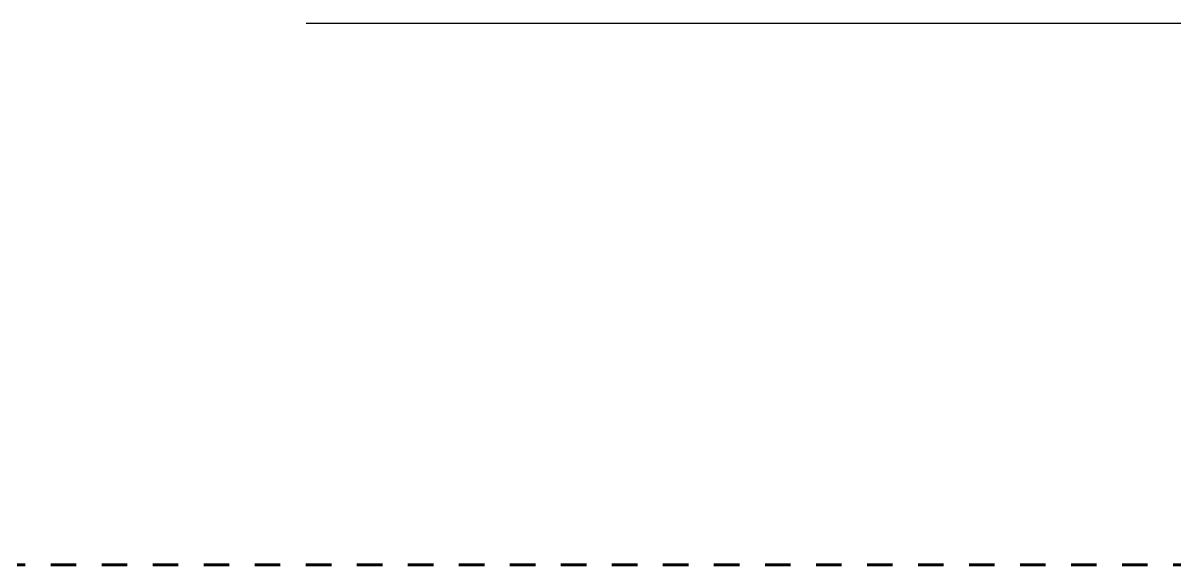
# Model space of a CAD drawing. Header units: inches. Extents: x -4169 to -1846, y 9706 to 12377.
# Drawn here: x -3285.071 to -3280.555, y 10010.089 to 10012.214 of the extents above; entities that cross this region are included whole.
import ezdxf

# ---------------------------------------------------------------- set-up
doc = ezdxf.new("R2010")
doc.units = ezdxf.units.IN
doc.header["$MEASUREMENT"] = 0
doc.linetypes.add('Dash 1_16_', pattern=[0.125, 0.0625, -0.0625])
for name, color, linetype, lineweight in [('0-1', 7, 'Continuous', 5), ('0-3', 7, 'Continuous', 9), ('A-DOOR-2', 50, 'Continuous', 30), ('C-PROP-LINE-2', 91, 'Dash 1_16_', 60)]:
    doc.layers.add(name, color=color, linetype=linetype, lineweight=lineweight)

# ---------------------------------------------------------------- blocks, each defined once
blk = doc.blocks.new('Door-Inswing-Andersen-400_Series-Single - 3_ 0-1_8_ x custom height - _1st _ 2nd floor-2651741-ENLARGED RCP - 1ST FLOOR PLAN')
at = {"layer": 'A-DOOR-2'}
blk.add_line((12.4375, 1.1875), (-12.4375, 1.1875), dxfattribs=at)
blk = doc.blocks.new('CTR - 1st Phase - Shell_rvt-1-ENLARGED RCP - 1ST FLOOR PLAN')
at = {"layer": '0-3', "rotation": 180}
blk.add_blockref('Door-Inswing-Andersen-400_Series-Single - 3_ 0-1_8_ x custom height - _1st _ 2nd floor-2651741-ENLARGED RCP - 1ST FLOOR PLAN', (-3271.5237, 10013.4019), dxfattribs=at)
blk = doc.blocks.new('Family - ___-1870574-ENLARGED RCP - 1ST FLOOR PLAN')
at = {"layer": 'C-PROP-LINE-2'}
blk.add_line((-2099.262, 10010.0894), (-3832.162, 10010.0894), dxfattribs=at)

msp = doc.modelspace()

# ---------------------------------------------------------------- block references
at = {"layer": '0-1'}
msp.add_blockref('CTR - 1st Phase - Shell_rvt-1-ENLARGED RCP - 1ST FLOOR PLAN', (0, 0), dxfattribs=at)
at = {"layer": 'C-PROP-LINE-2'}
msp.add_blockref('Family - ___-1870574-ENLARGED RCP - 1ST FLOOR PLAN', (0, 0), dxfattribs=at)

doc.saveas('drawing.dxf')
